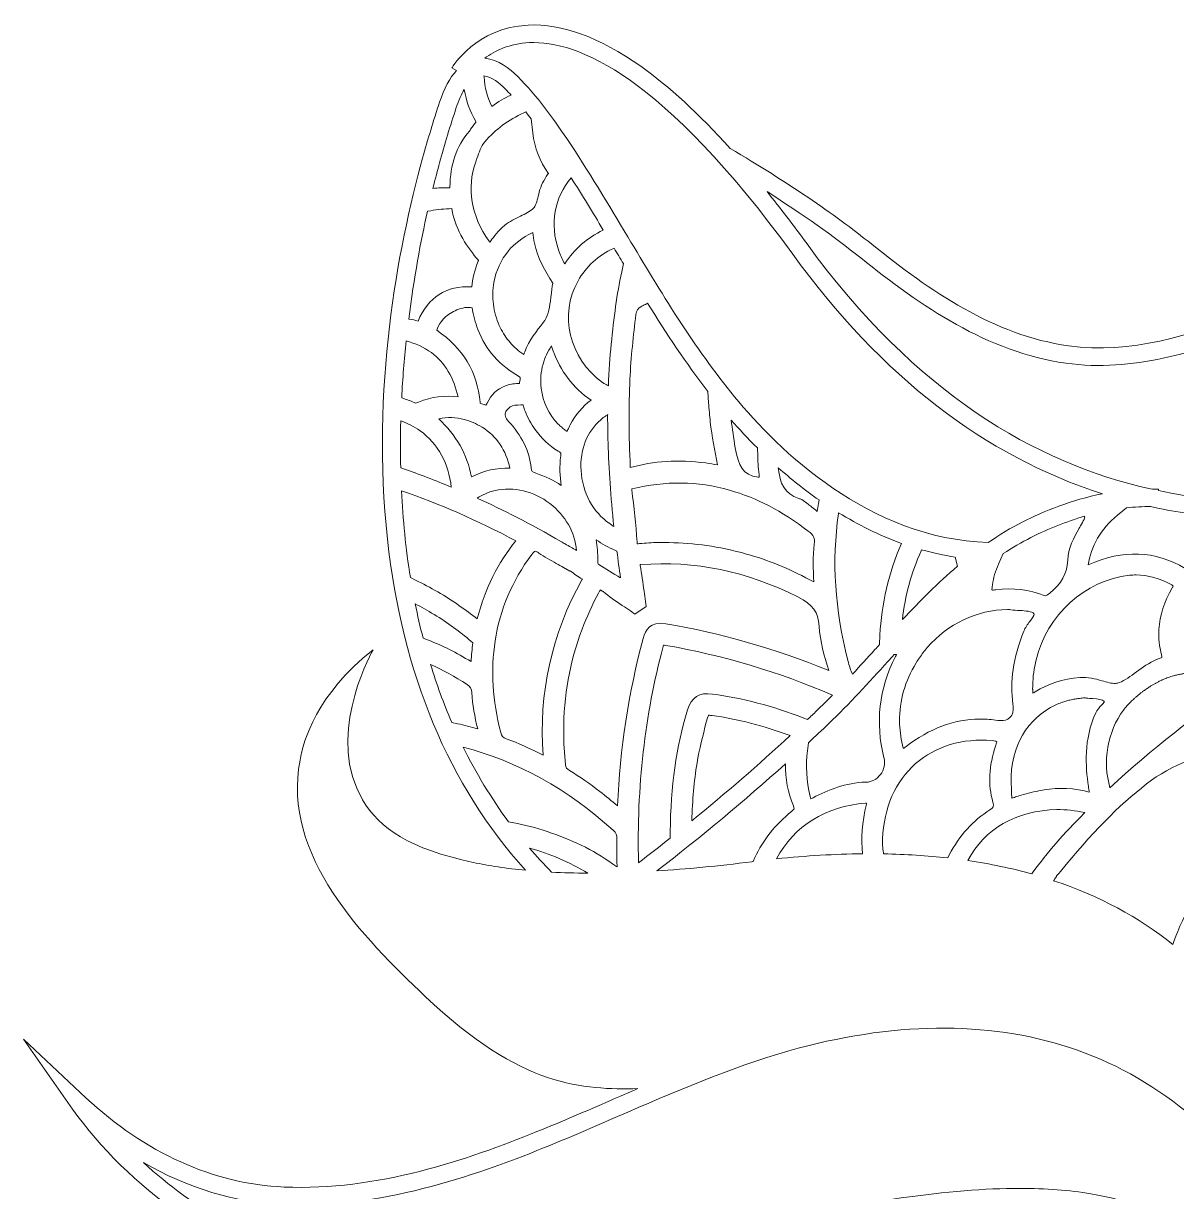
# Model space of a CAD drawing. Extents: x 126 to 8914, y -5970 to -48.
# Drawn here: x 6166 to 7203, y -1100 to -48 of the extents above; entities that cross this region are included whole.
import ezdxf

# ---------------------------------------------------------------- set-up
doc = ezdxf.new("R2010")
doc.units = 0
doc.header["$MEASUREMENT"] = 0
doc.layers.add('Layer 1', color=7, linetype='Continuous')

# ---------------------------------------------------------------- blocks, each defined once
blk = doc.blocks.new('block 6')
at = {"layer": 'Layer 1', "lineweight": 0}
for points, knots in [([(8858.2, -1015.3), (8805, -1065), (8743.3, -1092.9), (8679.9, -1095.7), (8596.4, -1099.4), (8514.4, -1071), (8452.3, -1045.8), (8430.1, -1036.9), (8407.8, -1027.2), (8386.2, -1017.8), (8378, -1014.2), (8369.7, -1010.7), (8361.4, -1007.1), (8410.2, -1008), (8466, -1006.8), (8552.8, -924.2), (8608.5, -871.3), (8681.9, -797.7), (8665.5, -711.4), (8662.2, -694), (8650.8, -652.6), (8599.8, -612.1), (8605.1, -621.9), (8641.6, -692.4), (8609.2, -747.2), (8593.9, -773.3), (8566.5, -791.3), (8509.7, -803.5), (8495.3, -806.6), (8479.6, -809), (8462.5, -810.6), (8531.6, -734.3), (8573.4, -634.2), (8586.8, -512.6), (8601.6, -378), (8577.8, -251.8), (8555.2, -169.7), (8550.5, -152.8), (8545.4, -135.8), (8539.9, -119.2), (8535.8, -106.9), (8530.7, -97.4), (8524.7, -90.8), (8524.7, -90.8), (8528.8, -88.5), (8528.8, -88.5), (8527.9, -87), (8507.2, -52.3), (8460.3, -49.9), (8429.9, -48.4), (8395.8, -60.8), (8358.9, -87), (8333.4, -105), (8306.5, -129.8), (8278.3, -160.9), (8226.6, -191.5), (8186.2, -218.9), (8151, -247.1), (8098.7, -289.1), (8041.1, -329.2), (7974, -338.5), (7917.1, -346.5), (7866, -328.7), (7811.8, -310), (7783.8, -300.2), (7754.9, -290.2), (7725.2, -284.1), (7638.3, -266.2), (7574.6, -281.6), (7540, -328.6), (7505.4, -281.6), (7441.7, -266.2), (7354.8, -284.1), (7325.1, -290.2), (7296.2, -300.2), (7268.2, -310), (7214, -328.7), (7162.9, -346.5), (7106, -338.5), (7038.9, -329.2), (6981.3, -289.1), (6929, -247.1), (6893.8, -218.9), (6853.4, -191.5), (6801.7, -160.9), (6773.5, -129.8), (6746.6, -105), (6721.1, -87), (6684.2, -60.8), (6650.1, -48.3), (6619.7, -49.9), (6572.8, -52.3), (6552.1, -87), (6551.2, -88.5), (6551.2, -88.5), (6555.3, -90.8), (6555.3, -90.8), (6549.3, -97.4), (6544.2, -106.9), (6540.1, -119.2), (6534.6, -135.8), (6529.5, -152.8), (6524.8, -169.7), (6502.2, -251.8), (6478.4, -378), (6493.2, -512.6), (6506.6, -634.2), (6548.4, -734.3), (6617.5, -810.6), (6600.4, -809), (6584.7, -806.6), (6570.3, -803.5), (6513.5, -791.3), (6486.1, -773.3), (6470.8, -747.2), (6438.4, -692.4), (6474.9, -621.9), (6480.2, -612.1), (6429.2, -652.6), (6417.8, -694), (6414.5, -711.4), (6398.1, -797.7), (6471.5, -871.3), (6527.2, -924.2), (6614, -1006.8), (6669.8, -1008), (6718.6, -1007.1), (6710.3, -1010.7), (6702, -1014.2), (6693.8, -1017.8), (6672.2, -1027.2), (6649.9, -1036.9), (6627.7, -1045.8), (6565.6, -1071), (6483.6, -1099.4), (6400.1, -1095.7), (6336.7, -1092.9), (6275, -1065), (6221.8, -1015.3), (6221.8, -1015.3), (6165.6, -962.7), (6165.6, -962.7), (6165.6, -962.7), (6209.9, -1025.6), (6209.9, -1025.6), (6259.5, -1095.9), (6344.1, -1155.6), (6425.5, -1177.8), (6460.7, -1187.4), (6497.6, -1192.8), (6536.2, -1194.1), (6525.3, -1205.2), (6510, -1221.9), (6492.7, -1244), (6462.4, -1283), (6420.4, -1346.6), (6392.7, -1428.6), (6361.6, -1520.9), (6354.5, -1617.2), (6371.8, -1714.7), (6393.2, -1836.3), (6452.7, -1960.2), (6548.4, -2082.8), (6548.4, -2082.8), (6557, -2093.8), (6557, -2093.8), (6557, -2093.8), (6562.1, -2080.8), (6562.1, -2080.8), (6562.3, -2080.3), (6583.7, -2026.1), (6647, -1966), (6658.2, -1955.3), (6671.3, -1944), (6686.4, -1932.5), (6684.6, -1962.4), (6683.3, -2025.3), (6694.7, -2105.3), (6703.9, -2170.3), (6719.7, -2232.8), (6741.6, -2291.3), (6769, -2364.4), (6806.1, -2431.2), (6851.9, -2490), (6853.7, -2492.8), (6879.3, -2530.8), (6899.2, -2586.9), (6918, -2640), (6935.4, -2720.7), (6911.6, -2803.6), (6911.6, -2803.6), (6905.3, -2825.4), (6905.3, -2825.4), (6905.3, -2825.4), (6923.8, -2812.2), (6923.8, -2812.2), (6925.3, -2811.1), (6962.6, -2784.3), (6993.8, -2735.3), (7018.5, -2696.6), (7043, -2637.5), (7032.6, -2563.6), (7033.2, -2564.3), (7033.7, -2565), (7034.2, -2565.7), (7055.9, -2594.9), (7079.5, -2622.3), (7104.2, -2647.2), (7148.9, -2692.2), (7195.1, -2726.3), (7241.4, -2748.7), (7295.4, -2774.7), (7349.8, -2784.7), (7403.3, -2778.5), (7418.6, -2809.1), (7444, -2832.8), (7468.7, -2855.8), (7494.9, -2880.1), (7519.6, -2903.2), (7532.7, -2933.5), (7532.7, -2933.5), (7540, -2950.2), (7540, -2950.2), (7540, -2950.2), (7547.3, -2933.5), (7547.3, -2933.5), (7560.4, -2903.2), (7585.1, -2880.1), (7611.3, -2855.8), (7636, -2832.8), (7661.4, -2809.1), (7676.7, -2778.5), (7730.2, -2784.7), (7784.6, -2774.7), (7838.6, -2748.7), (7884.9, -2726.3), (7931.1, -2692.2), (7975.8, -2647.2), (8000.5, -2622.3), (8024.1, -2594.9), (8045.8, -2565.7), (8046.3, -2565.1), (8046.8, -2564.3), (8047.4, -2563.6), (8037, -2637.5), (8061.5, -2696.6), (8086.2, -2735.3), (8117.4, -2784.3), (8154.7, -2811.1), (8156.2, -2812.2), (8156.2, -2812.2), (8174.7, -2825.4), (8174.7, -2825.4), (8174.7, -2825.4), (8168.4, -2803.6), (8168.4, -2803.6), (8144.6, -2720.7), (8162, -2640), (8180.8, -2586.9), (8200.7, -2530.8), (8226.3, -2492.7), (8228.1, -2490), (8273.9, -2431.2), (8311, -2364.4), (8338.3, -2291.3), (8360.3, -2232.8), (8376.1, -2170.3), (8385.3, -2105.3), (8396.7, -2025.3), (8395.4, -1962.4), (8393.6, -1932.5), (8408.7, -1944), (8421.8, -1955.3), (8433, -1966), (8496.3, -2026.1), (8517.7, -2080.3), (8517.9, -2080.8), (8517.9, -2080.8), (8522.9, -2093.8), (8522.9, -2093.8), (8522.9, -2093.8), (8531.6, -2082.8), (8531.6, -2082.8), (8627.3, -1960.2), (8686.8, -1836.3), (8708.2, -1714.7), (8725.5, -1617.2), (8718.4, -1520.9), (8687.3, -1428.6), (8659.6, -1346.6), (8617.6, -1283), (8587.3, -1244), (8570, -1221.9), (8554.7, -1205.2), (8543.8, -1194.1), (8582.4, -1192.8), (8619.3, -1187.4), (8654.5, -1177.8), (8735.9, -1155.6), (8820.5, -1095.9), (8870.1, -1025.6), (8870.1, -1025.6), (8914.4, -962.7), (8914.4, -962.7), (8914.4, -962.7), (8858.2, -1015.3), (8858.2, -1015.3)], [0, 0, 0, 0, 1, 1, 1, 2, 2, 2, 3, 3, 3, 4, 4, 4, 5, 5, 5, 6, 6, 6, 7, 7, 7, 8, 8, 8, 9, 9, 9, 10, 10, 10, 11, 11, 11, 12, 12, 12, 13, 13, 13, 14, 14, 14, 15, 15, 15, 16, 16, 16, 17, 17, 17, 18, 18, 18, 19, 19, 19, 20, 20, 20, 21, 21, 21, 22, 22, 22, 23, 23, 23, 24, 24, 24, 25, 25, 25, 26, 26, 26, 27, 27, 27, 28, 28, 28, 29, 29, 29, 30, 30, 30, 31, 31, 31, 32, 32, 32, 33, 33, 33, 34, 34, 34, 35, 35, 35, 36, 36, 36, 37, 37, 37, 38, 38, 38, 39, 39, 39, 40, 40, 40, 41, 41, 41, 42, 42, 42, 43, 43, 43, 44, 44, 44, 45, 45, 45, 46, 46, 46, 47, 47, 47, 48, 48, 48, 49, 49, 49, 50, 50, 50, 51, 51, 51, 52, 52, 52, 53, 53, 53, 54, 54, 54, 55, 55, 55, 56, 56, 56, 57, 57, 57, 58, 58, 58, 59, 59, 59, 60, 60, 60, 61, 61, 61, 62, 62, 62, 63, 63, 63, 64, 64, 64, 65, 65, 65, 66, 66, 66, 67, 67, 67, 68, 68, 68, 69, 69, 69, 70, 70, 70, 71, 71, 71, 72, 72, 72, 73, 73, 73, 74, 74, 74, 75, 75, 75, 76, 76, 76, 77, 77, 77, 78, 78, 78, 79, 79, 79, 80, 80, 80, 81, 81, 81, 82, 82, 82, 83, 83, 83, 84, 84, 84, 85, 85, 85, 86, 86, 86, 87, 87, 87, 88, 88, 88, 89, 89, 89, 90, 90, 90, 91, 91, 91, 92, 92, 92, 93, 93, 93, 94, 94, 94, 95, 95, 95, 96, 96, 96, 97, 97, 97, 98, 98, 98, 99, 99, 99, 100, 100, 100, 101, 101, 101, 102, 102, 102, 102]), ([(6620.9, -65.7), (6664.3, -63.7), (6740.8, -95), (6858, -256.2), (6938.4, -366.6), (7030.1, -437.6), (7136.7, -471.7), (7108.7, -477.3), (7083.7, -487.6), (7065.1, -496.9), (7054.2, -502.4), (7043.9, -508.7), (7033.9, -515.6), (7033.9, -515.6), (7033.9, -515.5), (7033.9, -515.5), (6926.5, -512.5), (6844.7, -432.1), (6805.6, -384.5), (6769, -340), (6738.8, -289.5), (6709.6, -240.6), (6692, -211.2), (6673.9, -180.9), (6654.5, -152), (6642.6, -134.3), (6628.1, -113.9), (6610.5, -96.3), (6603, -88.9), (6593.1, -80.6), (6580.7, -79.8), (6589.8, -73), (6603, -66.5), (6620.9, -65.7)], [0, 0, 0, 0, 1, 1, 1, 2, 2, 2, 3, 3, 3, 4, 4, 4, 5, 5, 5, 6, 6, 6, 7, 7, 7, 8, 8, 8, 9, 9, 9, 10, 10, 10, 11, 11, 11, 11]), ([(6599.3, -107.5), (6601.1, -109.3), (6602.8, -111.1), (6604.5, -112.9), (6598.4, -115.5), (6592.6, -118.9), (6587.2, -123.1), (6583.1, -114.9), (6580.7, -105.9), (6580.1, -96.4), (6580.1, -96.4), (6580, -95.6), (6580, -95.6), (6587.1, -96.2), (6594, -102.2), (6599.3, -107.5)], [0, 0, 0, 0, 1, 1, 1, 2, 2, 2, 3, 3, 3, 4, 4, 4, 5, 5, 5, 5]), ([(6540.1, -173.8), (6544.6, -157.2), (6549.7, -140.5), (6555.1, -124.2), (6557.3, -117.6), (6559.7, -112.2), (6562.3, -107.8), (6564, -118.1), (6567.5, -127.8), (6572.8, -136.7), (6572.8, -136.8), (6572.9, -136.9), (6572.9, -137), (6570.9, -139.3), (6569.3, -141.8), (6568, -143.7), (6567.7, -144.3), (6567.3, -144.8), (6567, -145.3), (6555.3, -159), (6549.6, -175.5), (6549.4, -195.7), (6549.4, -195.9), (6549.4, -196.2), (6549.4, -196.4), (6549.3, -196.4), (6549.1, -196.4), (6549, -196.4), (6543.5, -196.1), (6538.6, -196.3), (6534.1, -196.9), (6536.2, -188.2), (6538.3, -180.5), (6540.1, -173.8)], [0, 0, 0, 0, 1, 1, 1, 2, 2, 2, 3, 3, 3, 4, 4, 4, 5, 5, 5, 6, 6, 6, 7, 7, 7, 8, 8, 8, 9, 9, 9, 10, 10, 10, 11, 11, 11, 11]), ([(6580.8, -155), (6590.3, -143.8), (6602.1, -135), (6615.8, -128.9), (6615.8, -128.9), (6617.6, -128.1), (6617.6, -128.1), (6619.3, -130.2), (6620.9, -132.3), (6622.6, -134.4), (6622.6, -134.4), (6624, -146.8), (6624, -146.8), (6625.7, -160.7), (6630.2, -172.6), (6637.9, -183.1), (6638, -183.2), (6638.1, -183.3), (6638.2, -183.4), (6638.1, -183.5), (6638.1, -183.5), (6638, -183.6), (6637, -184.7), (6636.3, -185.9), (6635.7, -186.9), (6635.5, -187.3), (6635.2, -187.7), (6635, -188), (6631.5, -193.1), (6630.1, -198.8), (6628.9, -203.9), (6627.7, -208.5), (6626.6, -212.9), (6624.4, -215), (6621.6, -217.7), (6617.4, -219.7), (6612.9, -221.8), (6608.1, -224.1), (6603.1, -226.5), (6598.6, -230.2), (6593, -234.8), (6589, -240.1), (6586.1, -244.2), (6585.8, -244.7), (6585.5, -245), (6585.3, -245.3), (6585.1, -245.1), (6584.9, -244.8), (6584.6, -244.5), (6568.2, -220.7), (6564.3, -197.3), (6572.7, -173), (6573, -172), (6573.3, -171.1), (6573.7, -170.1), (6575.6, -164.4), (6577.4, -159), (6580.8, -155)], [0, 0, 0, 0, 1, 1, 1, 2, 2, 2, 3, 3, 3, 4, 4, 4, 5, 5, 5, 6, 6, 6, 7, 7, 7, 8, 8, 8, 9, 9, 9, 10, 10, 10, 11, 11, 11, 12, 12, 12, 13, 13, 13, 14, 14, 14, 15, 15, 15, 16, 16, 16, 17, 17, 17, 18, 18, 18, 19, 19, 19, 19]), ([(6652.7, -264.7), (6650.6, -261.6), (6649.2, -258), (6647.8, -253.9), (6647.8, -253.9), (6647.2, -252.1), (6647.2, -252.1), (6639, -229.5), (6643.4, -204.8), (6658.6, -187.3), (6668.4, -202.9), (6678, -218.7), (6687.4, -234.4), (6673.1, -241.3), (6661.4, -251.5), (6652.7, -264.7)], [0, 0, 0, 0, 1, 1, 1, 2, 2, 2, 3, 3, 3, 4, 4, 4, 5, 5, 5, 5]), ([(6919.1, -259.5), (6973.2, -302.8), (7033, -344.3), (7103.8, -354.2), (7164.4, -362.7), (7219.8, -343.5), (7273.4, -324.9), (7300.9, -315.4), (7329.3, -305.5), (7358, -299.6), (7417.8, -287.3), (7496.7, -285.5), (7533.2, -347), (7533.2, -347), (7540, -358.5), (7540, -358.5), (7540, -358.5), (7546.8, -347), (7546.8, -347), (7583.3, -285.5), (7662.2, -287.3), (7722, -299.6), (7750.7, -305.5), (7779.1, -315.4), (7806.6, -324.9), (7860.2, -343.5), (7915.6, -362.7), (7976.2, -354.2), (8047, -344.3), (8106.8, -302.8), (8160.9, -259.5), (8185.6, -239.7), (8213, -220.3), (8245.2, -199.8), (8233.4, -214.4), (8221.3, -230.2), (8209.2, -246.9), (8111.1, -381.6), (8004.6, -443.7), (7900, -467.4), (7897.6, -467.5), (7895.3, -467.5), (7893, -467.6), (7893, -467.6), (7893, -468.9), (7893, -468.9), (7769.5, -495), (7648.8, -468.7), (7548.1, -446.7), (7548.1, -446.7), (7541.7, -445.2), (7541.7, -445.2), (7541.7, -445.2), (7540, -453), (7540, -453), (7540, -453), (7538.3, -445.2), (7538.3, -445.2), (7538.3, -445.2), (7531.9, -446.7), (7531.9, -446.7), (7431.2, -468.7), (7310.5, -495), (7187, -468.9), (7187, -468.9), (7187, -467.6), (7187, -467.6), (7184.7, -467.5), (7182.4, -467.5), (7180, -467.4), (7075.4, -443.7), (6968.9, -381.6), (6870.8, -246.9), (6858.7, -230.2), (6846.6, -214.4), (6834.8, -199.8), (6867, -220.3), (6894.4, -239.7), (6919.1, -259.5)], [0, 0, 0, 0, 1, 1, 1, 2, 2, 2, 3, 3, 3, 4, 4, 4, 5, 5, 5, 6, 6, 6, 7, 7, 7, 8, 8, 8, 9, 9, 9, 10, 10, 10, 11, 11, 11, 12, 12, 12, 13, 13, 13, 14, 14, 14, 15, 15, 15, 16, 16, 16, 17, 17, 17, 18, 18, 18, 19, 19, 19, 20, 20, 20, 21, 21, 21, 22, 22, 22, 23, 23, 23, 24, 24, 24, 25, 25, 25, 26, 26, 26, 26]), ([(6529.2, -217.5), (6529.2, -217.5), (6532.2, -217), (6532.2, -217), (6538.2, -215.9), (6544.5, -215.3), (6551.1, -215.1), (6554.6, -235.6), (6566.1, -251.1), (6574.7, -261.2), (6574.9, -261.5), (6575.1, -261.6), (6575.1, -261.8), (6575.1, -261.9), (6575, -262.1), (6574.9, -262.3), (6571.6, -270.7), (6569.6, -278.3), (6569, -285.5), (6546.3, -284.1), (6529.6, -294.8), (6520.7, -316.5), (6518.3, -315.6), (6515.6, -314.9), (6512.4, -314.5), (6512.4, -314.5), (6512.3, -314.5), (6512.3, -314.5), (6517, -277.3), (6523.2, -244.3), (6529.2, -217.5)], [0, 0, 0, 0, 1, 1, 1, 2, 2, 2, 3, 3, 3, 4, 4, 4, 5, 5, 5, 6, 6, 6, 7, 7, 7, 8, 8, 8, 9, 9, 9, 10, 10, 10, 10]), ([(6640.4, -293.4), (6640.3, -295.1), (6640.1, -296.8), (6639.8, -298.5), (6638.9, -305.7), (6637.5, -312.4), (6633.3, -317.7), (6627.5, -325), (6620.8, -333.4), (6616.8, -344), (6616.5, -344.9), (6616.2, -345.7), (6615.8, -346.5), (6615.2, -346.1), (6614.6, -345.6), (6614, -345.2), (6609.6, -342), (6605.7, -338.2), (6602.3, -334), (6598.9, -329.9), (6596.1, -325.2), (6593.8, -320.2), (6591.2, -314.3), (6589.3, -307.8), (6588.5, -301.2), (6587.7, -294.6), (6587.8, -288), (6589, -281.7), (6590.8, -271.1), (6595.3, -261.2), (6602, -253.1), (6607.3, -246.7), (6614.3, -241.4), (6624, -236.5), (6624.3, -239.8), (6624.7, -243), (6625.4, -246.1), (6628.3, -259.6), (6634.9, -271.3), (6642, -282.1), (6641.3, -285.9), (6640.9, -289.7), (6640.4, -293.4)], [0, 0, 0, 0, 1, 1, 1, 2, 2, 2, 3, 3, 3, 4, 4, 4, 5, 5, 5, 6, 6, 6, 7, 7, 7, 8, 8, 8, 9, 9, 9, 10, 10, 10, 11, 11, 11, 12, 12, 12, 13, 13, 13, 14, 14, 14, 14]), ([(6694.5, -337.2), (6693.3, -348.7), (6692.5, -361), (6692, -374.7), (6690.6, -373.8), (6689.2, -373), (6688, -372.4), (6687.6, -372.1), (6687.1, -371.9), (6686.7, -371.7), (6656.9, -349.6), (6647.4, -310.3), (6664.7, -280.2), (6672.2, -267), (6682.9, -257.2), (6696.5, -251), (6696.5, -251), (6697.2, -250.7), (6697.2, -250.7), (6700, -255.3), (6702.8, -260), (6705.6, -264.6), (6705.6, -264.6), (6704, -272.1), (6704, -272.1), (6699.6, -292.4), (6697, -312.8), (6694.5, -337.2)], [0, 0, 0, 0, 1, 1, 1, 2, 2, 2, 3, 3, 3, 4, 4, 4, 5, 5, 5, 6, 6, 6, 7, 7, 7, 8, 8, 8, 9, 9, 9, 9]), ([(6612, -366.4), (6612.4, -366.6), (6612.5, -366.8), (6612.5, -366.8), (6612.6, -366.9), (6612.6, -367.1), (6612.6, -367.4), (6612.6, -368.2), (6612.4, -369.5), (6612.3, -370.4), (6612.2, -371), (6612.1, -371.7), (6612, -372.4), (6611.6, -372.4), (6611.2, -372.4), (6610.8, -372.4), (6606.5, -372.6), (6602.7, -373.4), (6599.3, -374.7), (6591.8, -377.4), (6586.3, -382.6), (6583, -390.1), (6582.5, -390.7), (6582.1, -391.3), (6581.8, -391.9), (6581.2, -391.7), (6580.7, -391.6), (6580.1, -391.4), (6579, -391), (6577, -390.5), (6576.6, -390.1), (6576.6, -390.1), (6576.5, -389.9), (6576.5, -389.4), (6574.1, -362.2), (6561, -340.4), (6537.7, -324.6), (6538.8, -319.3), (6543.3, -313.6), (6549.6, -309.4), (6551.5, -308.1), (6553.5, -307.1), (6555.5, -306.3), (6560.4, -304.2), (6565.3, -303.5), (6569.4, -304.3), (6570.5, -311.2), (6572.2, -317.7), (6574.6, -323.8), (6581.6, -342.1), (6594.1, -356.3), (6612, -366.4)], [0, 0, 0, 0, 1, 1, 1, 2, 2, 2, 3, 3, 3, 4, 4, 4, 5, 5, 5, 6, 6, 6, 7, 7, 7, 8, 8, 8, 9, 9, 9, 10, 10, 10, 11, 11, 11, 12, 12, 12, 13, 13, 13, 14, 14, 14, 15, 15, 15, 16, 16, 16, 17, 17, 17, 17]), ([(6779.7, -444), (6754.9, -440.8), (6732.6, -442.1), (6711.7, -448.2), (6711.7, -448.2), (6711.7, -448.2), (6711.7, -448.2), (6711.7, -448.1), (6711.7, -447.9), (6711.7, -447.8), (6710.4, -418.9), (6710.3, -393), (6711.4, -368.7), (6712.3, -348.8), (6714.5, -329), (6716.8, -310.5), (6717.2, -306.8), (6718.5, -304.9), (6722.2, -302.8), (6723.6, -302.1), (6725, -301.4), (6726.4, -300.8), (6726.4, -300.8), (6727.3, -300.3), (6727.3, -300.3), (6744.2, -327.5), (6762, -354.3), (6781.6, -379.7), (6781.6, -379.7), (6782.2, -390), (6782.2, -390), (6782.6, -395.5), (6783.1, -401.3), (6783.7, -407.1), (6785.2, -420.2), (6787.6, -432.9), (6790.3, -445.7), (6786.7, -445.1), (6783.2, -444.5), (6779.7, -444)], [0, 0, 0, 0, 1, 1, 1, 2, 2, 2, 3, 3, 3, 4, 4, 4, 5, 5, 5, 6, 6, 6, 7, 7, 7, 8, 8, 8, 9, 9, 9, 10, 10, 10, 11, 11, 11, 12, 12, 12, 13, 13, 13, 13]), ([(6510, -334.2), (6518.2, -336.3), (6525.9, -339.8), (6532.9, -344.7), (6544.6, -353.3), (6553.2, -367.8), (6556.7, -384.6), (6545, -382.9), (6533, -384.4), (6521, -389.2), (6521, -389.2), (6520, -389.6), (6520, -389.6), (6519.5, -389.8), (6518.9, -390.1), (6518.4, -390.2), (6515.1, -388.5), (6511.5, -387.1), (6507.8, -386), (6507.8, -386), (6506, -385.4), (6506, -385.4), (6506.9, -367.8), (6508.3, -350.7), (6510, -334.2)], [0, 0, 0, 0, 1, 1, 1, 2, 2, 2, 3, 3, 3, 4, 4, 4, 5, 5, 5, 6, 6, 6, 7, 7, 7, 8, 8, 8, 8]), ([(6676.5, -387.5), (6668.7, -393.1), (6662.3, -400.6), (6657.6, -409.8), (6656.9, -411.2), (6656.3, -412.5), (6655.6, -413.9), (6655.4, -414.5), (6655.1, -415.1), (6654.8, -415.7), (6654.3, -415.3), (6653.8, -414.9), (6653.2, -414.5), (6652.1, -413.7), (6651.1, -412.8), (6650, -411.9), (6648.9, -411), (6647.9, -410), (6646.9, -409), (6638.4, -400.4), (6633.1, -389.2), (6631.6, -376.8), (6630.7, -369.3), (6631.3, -361.9), (6633.2, -355), (6634.8, -349.2), (6637.4, -343.7), (6640.8, -338.7), (6641.2, -340), (6641.7, -341.2), (6642.1, -342.5), (6648.8, -361.4), (6660.3, -376.5), (6676.5, -387.5)], [0, 0, 0, 0, 1, 1, 1, 2, 2, 2, 3, 3, 3, 4, 4, 4, 5, 5, 5, 6, 6, 6, 7, 7, 7, 8, 8, 8, 9, 9, 9, 10, 10, 10, 11, 11, 11, 11]), ([(6649.6, -464.3), (6642.9, -459.7), (6635.2, -456), (6626.7, -453.2), (6623, -452), (6622.9, -451.7), (6622.6, -448.5), (6620.9, -433.3), (6614, -419.1), (6601.9, -406.3), (6601.6, -406), (6601.2, -405.5), (6600.9, -405.1), (6600, -403.9), (6599.3, -402.4), (6599.2, -400.8), (6599.2, -400.5), (6599.2, -400.2), (6599.2, -399.8), (6599.4, -398.4), (6600, -397.1), (6601.2, -395.8), (6601.8, -395), (6602.7, -394.3), (6603.7, -393.6), (6606, -392), (6609.3, -391.9), (6613.2, -391.7), (6613.9, -391.6), (6614.6, -391.6), (6615.3, -391.6), (6615.4, -392), (6615.5, -392.6), (6615.6, -393), (6616, -394.3), (6616.3, -395.9), (6617, -397.4), (6619.5, -403.4), (6622.5, -408.8), (6625.9, -413.7), (6631.7, -421.8), (6638.7, -428.4), (6646.9, -433.4), (6648.7, -434.5), (6649.2, -434.8), (6649.2, -436.1), (6649.2, -436.5), (6649.2, -437), (6649.1, -437.6), (6648, -447.1), (6648.2, -456), (6649.6, -464.3)], [0, 0, 0, 0, 1, 1, 1, 2, 2, 2, 3, 3, 3, 4, 4, 4, 5, 5, 5, 6, 6, 6, 7, 7, 7, 8, 8, 8, 9, 9, 9, 10, 10, 10, 11, 11, 11, 12, 12, 12, 13, 13, 13, 14, 14, 14, 15, 15, 15, 16, 16, 16, 17, 17, 17, 17]), ([(6505.2, -406.2), (6511.4, -408.3), (6517.2, -411.3), (6522.6, -415), (6538.7, -427), (6548.4, -444.5), (6550.6, -465.7), (6536.2, -459.6), (6521.7, -454.1), (6507.6, -449.3), (6507.6, -449.3), (6505.1, -448.5), (6505.1, -448.5), (6504.8, -434.2), (6504.8, -420), (6505.2, -406.2)], [0, 0, 0, 0, 1, 1, 1, 2, 2, 2, 3, 3, 3, 4, 4, 4, 5, 5, 5, 5]), ([(6578.3, -411.8), (6591.6, -420), (6600, -432.5), (6603.3, -448.8), (6591.5, -448.2), (6580.1, -450.8), (6568.8, -456.6), (6564.9, -436.2), (6555.1, -418.9), (6539.3, -404.2), (6547.3, -402.6), (6555, -402.9), (6562.4, -404.9), (6567.8, -406.3), (6573, -408.6), (6578.3, -411.8)], [0, 0, 0, 0, 1, 1, 1, 2, 2, 2, 3, 3, 3, 4, 4, 4, 5, 5, 5, 5]), ([(6691.7, -425.9), (6692.4, -449.5), (6694.2, -474.4), (6696.9, -501.3), (6696.5, -501.1), (6696, -500.7), (6695.4, -500.3), (6695.2, -500.1), (6695, -500), (6694.9, -499.8), (6694.3, -499.4), (6693.8, -499), (6693.2, -498.6), (6678.2, -488.4), (6668.5, -470.5), (6667.4, -450.8), (6666.3, -432.3), (6672.8, -415.7), (6685.1, -405.1), (6686.8, -403.6), (6688.1, -402.6), (6689.3, -401.9), (6690, -401.5), (6690.8, -401), (6691.5, -400.5), (6691.4, -401.2), (6691.3, -402), (6691.3, -402.7), (6691.4, -410.3), (6691.5, -418), (6691.7, -425.9)], [0, 0, 0, 0, 1, 1, 1, 2, 2, 2, 3, 3, 3, 4, 4, 4, 5, 5, 5, 6, 6, 6, 7, 7, 7, 8, 8, 8, 9, 9, 9, 10, 10, 10, 10]), ([(6802.6, -405.5), (6809.5, -413.4), (6817.4, -421.9), (6826.1, -430.5), (6826.1, -430.5), (6826.4, -438.1), (6826.4, -438.1), (6826.7, -444.2), (6827.1, -450.4), (6827.8, -456.9), (6827.4, -456.8), (6827.1, -456.8), (6826.7, -456.7), (6812.8, -455), (6809.1, -446.8), (6806.2, -430.3), (6804.7, -421.3), (6803.5, -413.1), (6802.6, -405.5)], [0, 0, 0, 0, 1, 1, 1, 2, 2, 2, 3, 3, 3, 4, 4, 4, 5, 5, 5, 6, 6, 6, 6]), ([(6844.9, -448.3), (6856.1, -458.2), (6868.3, -468), (6881.6, -477.3), (6881.6, -477.3), (6881, -480.5), (6881, -480.5), (6880.6, -483), (6880.3, -485.3), (6880, -487.6), (6878.3, -486.3), (6876.6, -485), (6875, -483.7), (6873.9, -482.8), (6872.8, -481.9), (6871.7, -481.1), (6871.7, -481.1), (6866, -476.8), (6866, -476.8), (6866, -476.8), (6865.8, -477), (6865.8, -477), (6865, -476.6), (6864.2, -476.2), (6863.3, -475.9), (6850.4, -471.5), (6846.3, -462.6), (6844.9, -448.3)], [0, 0, 0, 0, 1, 1, 1, 2, 2, 2, 3, 3, 3, 4, 4, 4, 5, 5, 5, 6, 6, 6, 7, 7, 7, 8, 8, 8, 9, 9, 9, 9]), ([(6871.9, -505.3), (6876.7, -508.9), (6878, -511.8), (6877.3, -517), (6875.8, -528.2), (6876.3, -539.3), (6876.8, -551.1), (6857.7, -540.5), (6839, -532.6), (6820, -527), (6816.7, -526.1), (6813.5, -525.2), (6810.2, -524.3), (6787.6, -518.5), (6764.9, -515.6), (6742.5, -515.6), (6740.6, -515.6), (6738.8, -515.6), (6736.9, -515.6), (6731.2, -515.7), (6725.6, -516.1), (6720.1, -516.6), (6719.1, -516.6), (6718.5, -516.7), (6718, -516.7), (6718, -516.3), (6717.9, -515.9), (6717.9, -515.3), (6716.7, -499.3), (6714.9, -483.6), (6713.2, -468.3), (6713.1, -467.9), (6713.1, -467.6), (6713.1, -467.3), (6713.1, -467.3), (6713.2, -467.3), (6713.3, -467.3), (6743.5, -460), (6772.2, -460.3), (6801, -468.5), (6825.4, -475.3), (6847.9, -487), (6871.9, -505.3)], [0, 0, 0, 0, 1, 1, 1, 2, 2, 2, 3, 3, 3, 4, 4, 4, 5, 5, 5, 6, 6, 6, 7, 7, 7, 8, 8, 8, 9, 9, 9, 10, 10, 10, 11, 11, 11, 12, 12, 12, 13, 13, 13, 14, 14, 14, 14]), ([(6505.8, -469), (6540.1, -480.8), (6573.8, -495.5), (6608.8, -514.1), (6592.6, -533.7), (6581.1, -556.8), (6573.9, -584.4), (6563.9, -576.6), (6551.8, -567.7), (6538.6, -560.1), (6531.8, -556.2), (6525, -552.6), (6518.5, -549.4), (6518.5, -549.4), (6513.9, -547.2), (6513.9, -547.2), (6509.6, -520.9), (6507.1, -494.7), (6505.8, -469)], [0, 0, 0, 0, 1, 1, 1, 2, 2, 2, 3, 3, 3, 4, 4, 4, 5, 5, 5, 6, 6, 6, 6]), ([(6590, -468.9), (6606.8, -465.1), (6624.8, -469.4), (6639.4, -480.6), (6653.3, -491.2), (6661.9, -506.4), (6663.3, -522.7), (6659.8, -520.7), (6656.5, -518.8), (6653.2, -516.9), (6652, -516.2), (6650.8, -515.5), (6649.7, -514.9), (6621.3, -498.6), (6597.2, -486.2), (6574, -475.7), (6578.5, -472.6), (6583.7, -470.3), (6590, -468.9)], [0, 0, 0, 0, 1, 1, 1, 2, 2, 2, 3, 3, 3, 4, 4, 4, 5, 5, 5, 6, 6, 6, 6]), ([(7218.8, -532), (7218.5, -535.3), (7216.3, -537.8), (7214.2, -538.8), (7213.5, -539.1), (7212.2, -539.6), (7211.1, -539), (7183.8, -522.7), (7155.3, -521.6), (7123.9, -535.8), (7125.9, -519.4), (7135.3, -503.1), (7150.1, -491), (7150.1, -491), (7158.2, -484.4), (7158.2, -484.4), (7165.6, -483.6), (7173, -483.2), (7180, -483.3), (7190, -485.5), (7200.1, -487.4), (7210.4, -489), (7216.7, -490), (7223.1, -490.8), (7229.5, -491.6), (7224.2, -503.3), (7220.7, -516.6), (7218.8, -532)], [0, 0, 0, 0, 1, 1, 1, 2, 2, 2, 3, 3, 3, 4, 4, 4, 5, 5, 5, 6, 6, 6, 7, 7, 7, 8, 8, 8, 9, 9, 9, 9]), ([(6936.4, -598.9), (6936.4, -598.9), (6936, -607.4), (6936, -607.4), (6934.6, -609), (6933.2, -610.5), (6931.8, -612), (6925.2, -619.3), (6918.5, -626.7), (6911.7, -634), (6910.1, -630.8), (6908.8, -626.8), (6907.5, -621.8), (6895.7, -575.7), (6893, -532.4), (6899, -489.6), (6899.1, -489.4), (6899.1, -489.1), (6899.2, -488.8), (6916.6, -499.6), (6935.5, -509.1), (6955.8, -516.4), (6944.2, -542.9), (6937.7, -570.7), (6936.4, -598.9)], [0, 0, 0, 0, 1, 1, 1, 2, 2, 2, 3, 3, 3, 4, 4, 4, 5, 5, 5, 6, 6, 6, 7, 7, 7, 8, 8, 8, 8]), ([(7115.7, -502.8), (7110.9, -511.1), (7105.8, -520.8), (7105.4, -531.5), (7104.8, -543.5), (7099.9, -552.6), (7089.3, -561.1), (7085.8, -563.8), (7085.7, -563.8), (7084.1, -563.2), (7070.8, -557.8), (7056.2, -556.2), (7040.6, -558.2), (7038.8, -558.4), (7037.8, -558.4), (7037.2, -558.3), (7037.2, -557.6), (7037.2, -556.3), (7037.6, -553.8), (7038.5, -547.4), (7040.3, -541.1), (7043, -535.2), (7043, -535.2), (7047.4, -525.5), (7047.4, -525.5), (7055.5, -520.2), (7063.7, -515.4), (7072.3, -511.1), (7088.3, -503), (7104.6, -496.6), (7120.6, -492), (7120.6, -492), (7120.9, -492.5), (7120.9, -492.5), (7120.3, -494.8), (7117, -500.6), (7115.7, -502.8)], [0, 0, 0, 0, 1, 1, 1, 2, 2, 2, 3, 3, 3, 4, 4, 4, 5, 5, 5, 6, 6, 6, 7, 7, 7, 8, 8, 8, 9, 9, 9, 10, 10, 10, 11, 11, 11, 12, 12, 12, 12]), ([(6681, -513.2), (6686.2, -516.8), (6692, -520), (6698.3, -522.8), (6698.7, -523), (6699.2, -523.2), (6699.7, -523.4), (6700.7, -531.3), (6701.8, -539.1), (6702.9, -547.5), (6696.2, -543.2), (6689.9, -539.2), (6683.5, -535.4), (6682.8, -535), (6682.7, -534.8), (6682.7, -534.8), (6682.7, -534.7), (6682.4, -534.3), (6682.5, -532.4), (6682.6, -525.7), (6682.1, -519.3), (6681, -513.2)], [0, 0, 0, 0, 1, 1, 1, 2, 2, 2, 3, 3, 3, 4, 4, 4, 5, 5, 5, 6, 6, 6, 7, 7, 7, 7]), ([(6633.4, -707.1), (6622.2, -701.2), (6611, -696.2), (6600, -692.2), (6597.1, -691.1), (6595.9, -689.8), (6595.1, -686.5), (6587.6, -657.7), (6586, -630.8), (6590.1, -604.2), (6594.4, -575.9), (6605.2, -550.5), (6623, -526.4), (6624.5, -524.3), (6625.3, -523.5), (6626.3, -523.5), (6627.1, -523.5), (6627.9, -524.1), (6629.4, -525.1), (6634.5, -528.6), (6639.9, -531.5), (6645.1, -534.4), (6647.3, -535.6), (6649.5, -536.8), (6651.7, -538.1), (6651.7, -538.1), (6657.4, -541.4), (6657.4, -541.4), (6657.4, -541.4), (6657.6, -541.1), (6657.6, -541.1), (6661, -543.7), (6664.6, -546.2), (6668.5, -548.4), (6668.4, -548.7), (6668.3, -548.9), (6668.2, -549.2), (6640.8, -598.2), (6629.1, -651.3), (6633.4, -707.1)], [0, 0, 0, 0, 1, 1, 1, 2, 2, 2, 3, 3, 3, 4, 4, 4, 5, 5, 5, 6, 6, 6, 7, 7, 7, 8, 8, 8, 9, 9, 9, 10, 10, 10, 11, 11, 11, 12, 12, 12, 13, 13, 13, 13]), ([(6956.6, -585), (6959, -563.7), (6964.6, -542.9), (6973.5, -523), (6973.5, -523), (6973.9, -522.1), (6973.9, -522.1), (6983.7, -524.9), (6993.7, -527.1), (7004, -528.7), (7004, -528.7), (7006.1, -537), (7006.1, -537), (6988.6, -551.8), (6972.4, -568.2), (6956.6, -585)], [0, 0, 0, 0, 1, 1, 1, 2, 2, 2, 3, 3, 3, 4, 4, 4, 5, 5, 5, 5]), ([(6668.4, -593.5), (6672.6, -582.5), (6677.4, -571.7), (6683.1, -561.1), (6683.9, -559.6), (6684.5, -558.7), (6684.9, -558.3), (6685.3, -558.5), (6686.1, -559), (6687.2, -559.8), (6692.8, -564.3), (6698.7, -568.3), (6704.5, -572.2), (6707, -573.9), (6709.5, -575.5), (6711.9, -577.2), (6711.9, -577.2), (6715.9, -580), (6715.9, -580), (6715.9, -580), (6726.1, -573.2), (6726.1, -573.2), (6726.1, -573.2), (6725.4, -568.8), (6725.4, -568.8), (6725, -565.6), (6724.6, -562.4), (6724.1, -559.3), (6723.1, -551.7), (6722.1, -543.9), (6720.6, -536.2), (6720.6, -536), (6720.5, -535.7), (6720.5, -535.6), (6720.7, -535.5), (6720.9, -535.5), (6721.1, -535.5), (6770, -531.8), (6816.2, -541.3), (6862.5, -564.6), (6876, -571.3), (6881, -578.2), (6881.7, -590.8), (6882.4, -604.5), (6886.3, -617.8), (6890.3, -630.7), (6841.9, -611.1), (6792.6, -597), (6743.6, -588.7), (6729.4, -586.3), (6725.3, -594.5), (6723.3, -601.9), (6710.2, -650.9), (6702.4, -701.6), (6700.2, -752.6), (6695, -748.1), (6689.8, -743.9), (6684.4, -739.7), (6675.5, -732.9), (6666.3, -726.5), (6657, -720.8), (6654.6, -719.3), (6653.8, -718.2), (6653.5, -715.7), (6652.4, -705.6), (6651.8, -695.5), (6651.8, -685.5), (6651.7, -654), (6657.2, -623.2), (6668.4, -593.5)], [0, 0, 0, 0, 1, 1, 1, 2, 2, 2, 3, 3, 3, 4, 4, 4, 5, 5, 5, 6, 6, 6, 7, 7, 7, 8, 8, 8, 9, 9, 9, 10, 10, 10, 11, 11, 11, 12, 12, 12, 13, 13, 13, 14, 14, 14, 15, 15, 15, 16, 16, 16, 17, 17, 17, 18, 18, 18, 19, 19, 19, 20, 20, 20, 21, 21, 21, 22, 22, 22, 23, 23, 23, 23]), ([(7161, -545.1), (7163, -544.9), (7165, -544.8), (7167, -544.8), (7177.5, -544.8), (7188, -547.7), (7199, -553.8), (7199.6, -554.1), (7200, -554.4), (7200.3, -554.6), (7200.2, -554.8), (7200.1, -555.1), (7199.9, -555.4), (7199.8, -555.7), (7199.6, -556), (7199.4, -556.3), (7192.2, -568.6), (7188.2, -581.2), (7187.5, -593.9), (7187, -601.5), (7187.8, -609.1), (7189.8, -616.8), (7190.1, -618.1), (7190.1, -618.8), (7190.1, -619.2), (7189.9, -619.3), (7189.4, -619.5), (7188.6, -619.6), (7187.3, -619.9), (7186.2, -620.5), (7185.5, -620.8), (7185.4, -620.9), (7185.3, -620.9), (7185.2, -621), (7178.5, -623.9), (7172.8, -628.1), (7167.2, -632.1), (7161.9, -636), (7156.9, -639.6), (7151.7, -641.7), (7151.2, -641.9), (7150.7, -642.1), (7150.1, -642.2), (7149.6, -642.3), (7149, -642.4), (7148.4, -642.4), (7144.9, -642.6), (7140.8, -641.4), (7136.1, -640), (7130.2, -638.3), (7123.5, -636.4), (7116.4, -637.1), (7100.8, -638.6), (7087.6, -642.8), (7076.1, -649.9), (7075.4, -650.3), (7074.7, -650.8), (7074.1, -651.3), (7074.1, -650.2), (7074.1, -649), (7073.9, -647.8), (7073.8, -647.7), (7073.8, -647.6), (7073.8, -647.4), (7073.8, -647), (7073.8, -646.4), (7073.9, -645.9), (7073.9, -645.3), (7073.9, -644.7), (7073.9, -644.2), (7074, -636.3), (7075.1, -628.6), (7076.9, -621.1), (7086.8, -581), (7120.4, -549.4), (7161, -545.1)], [0, 0, 0, 0, 1, 1, 1, 2, 2, 2, 3, 3, 3, 4, 4, 4, 5, 5, 5, 6, 6, 6, 7, 7, 7, 8, 8, 8, 9, 9, 9, 10, 10, 10, 11, 11, 11, 12, 12, 12, 13, 13, 13, 14, 14, 14, 15, 15, 15, 16, 16, 16, 17, 17, 17, 18, 18, 18, 19, 19, 19, 20, 20, 20, 21, 21, 21, 22, 22, 22, 23, 23, 23, 24, 24, 24, 25, 25, 25, 25]), ([(6525.3, -601.8), (6522.6, -591.5), (6520.3, -581.1), (6518.2, -570.8), (6523.6, -573.6), (6529.2, -576.8), (6535.2, -580.4), (6547.7, -587.9), (6558.5, -595.8), (6568.2, -604.4), (6568.2, -604.4), (6568.6, -604.8), (6568.6, -604.8), (6569.1, -605.2), (6569.7, -605.7), (6570, -606), (6569.3, -611.5), (6568.9, -617), (6568.4, -622.8), (6555.5, -614.7), (6542.8, -608.4), (6530.1, -603.6), (6530.1, -603.6), (6525.3, -601.8), (6525.3, -601.8)], [0, 0, 0, 0, 1, 1, 1, 2, 2, 2, 3, 3, 3, 4, 4, 4, 5, 5, 5, 6, 6, 6, 7, 7, 7, 8, 8, 8, 8]), ([(6968.9, -624), (6970.9, -620.8), (6973, -617.7), (6975.4, -614.7), (6976.6, -613.1), (6977.8, -611.7), (6979, -610.2), (6997.6, -588.7), (7023.5, -576.3), (7051.1, -575.9), (7051.3, -575.9), (7051.5, -575.9), (7051.7, -575.9), (7052.4, -575.9), (7053.3, -576), (7054.1, -576.1), (7056.8, -576.5), (7059.6, -576.7), (7062.3, -576.8), (7067.4, -577.1), (7073.3, -577.4), (7075, -579.8), (7075, -579.9), (7075.1, -580.1), (7075.1, -580.2), (7075.1, -581.4), (7073.4, -583.9), (7071.3, -586.7), (7069.2, -589.4), (7067.1, -592.2), (7065.8, -595.4), (7056.2, -619.8), (7053, -640.7), (7056.1, -661.1), (7056.9, -666.4), (7055.9, -670.7), (7053.4, -673.2), (7051.2, -675.4), (7048, -676), (7045.1, -675.9), (7044.6, -675.9), (7044.1, -675.9), (7043.6, -675.8), (7043.2, -675.8), (7042.8, -675.7), (7042.4, -675.7), (7037.2, -674.9), (7032.1, -674.5), (7027.1, -674.5), (7027.1, -674.5), (7026.2, -674.5), (7026.2, -674.5), (7003.1, -674.7), (6980.8, -683), (6959.9, -699.3), (6958.9, -700.1), (6958.1, -700.6), (6957.6, -701), (6957.5, -700.8), (6957.4, -700.6), (6957.4, -700.4), (6957.2, -699.8), (6957, -699.1), (6956.7, -698.1), (6955, -690.9), (6954.1, -683.6), (6954, -676.4), (6953.9, -658.2), (6959, -640.1), (6968.9, -624)], [0, 0, 0, 0, 1, 1, 1, 2, 2, 2, 3, 3, 3, 4, 4, 4, 5, 5, 5, 6, 6, 6, 7, 7, 7, 8, 8, 8, 9, 9, 9, 10, 10, 10, 11, 11, 11, 12, 12, 12, 13, 13, 13, 14, 14, 14, 15, 15, 15, 16, 16, 16, 17, 17, 17, 18, 18, 18, 19, 19, 19, 20, 20, 20, 21, 21, 21, 22, 22, 22, 23, 23, 23, 23]), ([(6879.4, -667.1), (6876.7, -669.7), (6873.9, -672.3), (6871.2, -674.9), (6871.2, -674.9), (6868, -673.7), (6868, -673.7), (6839.7, -662.7), (6812.7, -655.6), (6785.6, -652), (6773.7, -650.4), (6766.9, -654.8), (6763.3, -666.2), (6753.1, -699.4), (6748, -735.3), (6747.7, -775.9), (6747.7, -775.9), (6747.7, -781.6), (6747.7, -781.6), (6738.2, -789.1), (6728.7, -796.5), (6719.1, -803.8), (6717.4, -736.1), (6724.8, -670.7), (6741.2, -609.3), (6741.3, -608.7), (6741.5, -608.3), (6741.6, -608), (6742, -608), (6742.7, -608), (6743.7, -608.2), (6794.7, -617), (6845.2, -632.1), (6893.7, -652.9), (6889, -657.8), (6884.2, -662.5), (6879.4, -667.1)], [0, 0, 0, 0, 1, 1, 1, 2, 2, 2, 3, 3, 3, 4, 4, 4, 5, 5, 5, 6, 6, 6, 7, 7, 7, 8, 8, 8, 9, 9, 9, 10, 10, 10, 11, 11, 11, 12, 12, 12, 12]), ([(6943.5, -622.7), (6945.4, -620.6), (6947.2, -618.6), (6949.1, -616.5), (6949.1, -616.5), (6951.4, -616.3), (6951.4, -616.3), (6951.1, -616.9), (6950.7, -617.5), (6950.4, -618.1), (6935.5, -647.1), (6932, -677.8), (6940, -709.2), (6941.4, -714.5), (6940.2, -720.1), (6936.8, -724.5), (6933.6, -728.8), (6928.8, -731.2), (6923.8, -731.3), (6905.6, -731.6), (6889.6, -738.5), (6876.3, -745.3), (6875.3, -745.8), (6874.6, -746.1), (6874.1, -746.2), (6873.9, -745.8), (6873.7, -745.2), (6873.5, -744.2), (6870.4, -730), (6869.6, -716.1), (6871.1, -703.1), (6871.1, -703.1), (6872, -695.8), (6872, -695.8), (6878.2, -690.1), (6884.3, -684.4), (6890.3, -678.6), (6908.7, -661), (6926.4, -641.5), (6943.5, -622.7)], [0, 0, 0, 0, 1, 1, 1, 2, 2, 2, 3, 3, 3, 4, 4, 4, 5, 5, 5, 6, 6, 6, 7, 7, 7, 8, 8, 8, 9, 9, 9, 10, 10, 10, 11, 11, 11, 12, 12, 12, 13, 13, 13, 13]), ([(6551.1, -677.5), (6543.7, -660.3), (6537.3, -642.9), (6532, -625.3), (6543, -630.2), (6554, -636.3), (6564.8, -643.4), (6567.9, -645.4), (6568.9, -647.2), (6569.1, -650.7), (6569.5, -661.8), (6571.8, -672.3), (6574.4, -683.4), (6568.3, -681.7), (6562.2, -680.1), (6556.3, -678.7), (6556.3, -678.7), (6551.1, -677.5), (6551.1, -677.5)], [0, 0, 0, 0, 1, 1, 1, 2, 2, 2, 3, 3, 3, 4, 4, 4, 5, 5, 5, 6, 6, 6, 6]), ([(7155.5, -666.5), (7157.5, -663.8), (7159.7, -661.2), (7162.1, -658.9), (7163.2, -658), (7164.2, -657), (7165.2, -656.1), (7165.6, -655.8), (7165.9, -655.5), (7166.2, -655.2), (7167, -654.5), (7167.7, -653.9), (7168.4, -653.3), (7168.8, -653), (7169.2, -652.6), (7169.6, -652.3), (7170.3, -651.7), (7171, -651.2), (7171.8, -650.6), (7172.1, -650.4), (7172.4, -650.1), (7172.8, -649.8), (7173.8, -649), (7174.8, -648.3), (7175.9, -647.6), (7175.9, -647.5), (7176, -647.5), (7176.1, -647.4), (7177.1, -646.7), (7178.1, -646), (7179.2, -645.4), (7179.5, -645.1), (7179.9, -644.9), (7180.3, -644.7), (7181, -644.2), (7181.7, -643.8), (7182.5, -643.3), (7182.9, -643.1), (7183.3, -642.9), (7183.7, -642.7), (7184.4, -642.2), (7185.1, -641.9), (7185.9, -641.5), (7186.2, -641.3), (7186.6, -641.1), (7187, -640.9), (7188, -640.4), (7189.1, -639.9), (7190.1, -639.4), (7190.2, -639.3), (7190.3, -639.3), (7190.4, -639.3), (7191.4, -638.8), (7192.5, -638.3), (7193.6, -637.9), (7193.9, -637.8), (7194.3, -637.6), (7194.7, -637.5), (7195.4, -637.2), (7196.2, -636.9), (7197, -636.7), (7197.4, -636.5), (7197.8, -636.4), (7198.2, -636.3), (7199, -636), (7199.7, -635.8), (7200.5, -635.6), (7200.9, -635.5), (7201.3, -635.3), (7201.6, -635.3), (7202.7, -635), (7203.8, -634.7), (7205, -634.4), (7205, -634.4), (7205, -634.4), (7205.1, -634.4), (7206.2, -634.2), (7207.4, -634), (7208.5, -633.8), (7208.9, -633.7), (7209.2, -633.7), (7209.6, -633.6), (7210.4, -633.5), (7211.2, -633.4), (7212, -633.3), (7212.5, -633.2), (7212.9, -633.2), (7213.3, -633.1), (7214.1, -633.1), (7214.9, -633), (7215.7, -632.9), (7216.1, -632.9), (7216.5, -632.9), (7216.9, -632.9), (7218, -632.8), (7219.2, -632.8), (7220.4, -632.8), (7220.4, -632.8), (7220.4, -632.8), (7220.4, -632.8), (7221.8, -632.8), (7223.2, -632.8), (7224.7, -632.9), (7225, -632.9), (7225.4, -633), (7225.7, -633), (7228.5, -633.2), (7231.4, -633.5), (7234.3, -634), (7234.7, -634.1), (7235, -634.1), (7235.4, -634.2), (7238.3, -634.8), (7241.3, -635.5), (7244.3, -636.3), (7244.7, -636.4), (7245, -636.5), (7245.4, -636.6), (7248.4, -637.5), (7251.4, -638.5), (7254.5, -639.7), (7254.9, -639.9), (7255.3, -640), (7255.7, -640.2), (7257.2, -640.8), (7258.8, -641.5), (7260.3, -642.1), (7221.2, -670.9), (7180.5, -701.8), (7143.4, -736.3), (7136.4, -713.5), (7141.3, -685.4), (7155.5, -666.5)], [0, 0, 0, 0, 1, 1, 1, 2, 2, 2, 3, 3, 3, 4, 4, 4, 5, 5, 5, 6, 6, 6, 7, 7, 7, 8, 8, 8, 9, 9, 9, 10, 10, 10, 11, 11, 11, 12, 12, 12, 13, 13, 13, 14, 14, 14, 15, 15, 15, 16, 16, 16, 17, 17, 17, 18, 18, 18, 19, 19, 19, 20, 20, 20, 21, 21, 21, 22, 22, 22, 23, 23, 23, 24, 24, 24, 25, 25, 25, 26, 26, 26, 27, 27, 27, 28, 28, 28, 29, 29, 29, 30, 30, 30, 31, 31, 31, 32, 32, 32, 33, 33, 33, 34, 34, 34, 35, 35, 35, 36, 36, 36, 37, 37, 37, 38, 38, 38, 39, 39, 39, 40, 40, 40, 41, 41, 41, 42, 42, 42, 43, 43, 43, 44, 44, 44, 44]), ([(7135.7, -662.1), (7133.9, -664), (7131.9, -666.2), (7130.6, -669), (7119.6, -692.9), (7121.3, -716.9), (7124, -735.1), (7124.2, -736.7), (7124.5, -738.6), (7124.7, -740.2), (7123.2, -739.9), (7121.6, -739.5), (7120.4, -739.2), (7105.8, -735.7), (7092, -736.6), (7079.3, -739.1), (7073, -740.3), (7067, -742), (7061.4, -743.7), (7061.4, -743.7), (7060.7, -743.9), (7060.7, -743.9), (7059.2, -744.4), (7057.6, -744.9), (7056.3, -745.3), (7055.8, -745.4), (7055.4, -745.5), (7055, -745.6), (7054.9, -743.9), (7054.9, -741.7), (7054.8, -739.5), (7054.8, -739.5), (7054.8, -739.3), (7054.8, -739.3), (7054.8, -737.4), (7054.7, -735.7), (7054.5, -734), (7054.5, -733.3), (7054.4, -732.6), (7054.4, -731.9), (7053.7, -699.3), (7069.3, -673.3), (7094.6, -661.8), (7095.5, -661.4), (7096.4, -661), (7097.3, -660.6), (7098.1, -660.3), (7098.9, -660), (7099.7, -659.7), (7101.1, -659.2), (7102.4, -658.8), (7103.8, -658.4), (7105, -658), (7106.1, -657.7), (7107.3, -657.4), (7108.8, -657.1), (7110.3, -656.8), (7111.8, -656.5), (7112.9, -656.3), (7114.1, -656.1), (7115.2, -656), (7115.2, -656), (7116, -655.9), (7116, -655.9), (7117.7, -655.7), (7119.3, -655.5), (7120.6, -655.5), (7121.1, -655.5), (7121.5, -655.5), (7121.9, -655.6), (7123.9, -655.8), (7125.9, -656), (7127.9, -656.1), (7132.3, -656.4), (7136.8, -656.7), (7138.3, -658.6), (7138.4, -658.7), (7138.4, -658.8), (7138.5, -658.8), (7138, -659.7), (7136.6, -661.1), (7135.7, -662.1)], [0, 0, 0, 0, 1, 1, 1, 2, 2, 2, 3, 3, 3, 4, 4, 4, 5, 5, 5, 6, 6, 6, 7, 7, 7, 8, 8, 8, 9, 9, 9, 10, 10, 10, 11, 11, 11, 12, 12, 12, 13, 13, 13, 14, 14, 14, 15, 15, 15, 16, 16, 16, 17, 17, 17, 18, 18, 18, 19, 19, 19, 20, 20, 20, 21, 21, 21, 22, 22, 22, 23, 23, 23, 24, 24, 24, 25, 25, 25, 26, 26, 26, 27, 27, 27, 27]), ([(6767.1, -766), (6767.6, -747.6), (6769.1, -730.5), (6771.8, -714), (6773.8, -701.7), (6777, -689.4), (6780.1, -677.4), (6780.1, -677.4), (6781.1, -673.5), (6781.1, -673.5), (6781.5, -672.1), (6781.9, -671.4), (6782, -671.2), (6782.3, -671.1), (6783.2, -671), (6785.3, -671.3), (6808.4, -674.5), (6831.4, -680.4), (6855.6, -689.4), (6827.2, -715.6), (6797.6, -741.2), (6767.1, -766)], [0, 0, 0, 0, 1, 1, 1, 2, 2, 2, 3, 3, 3, 4, 4, 4, 5, 5, 5, 6, 6, 6, 7, 7, 7, 7]), ([(7040.7, -698.1), (7034.3, -716.7), (7033.4, -733.5), (7038.1, -749.3), (7039.1, -752.9), (7038.6, -754.3), (7035.4, -756.2), (7020.2, -765.7), (7007.9, -779.3), (6998.8, -796.7), (6998.8, -796.7), (6997.4, -799.5), (6997.4, -799.5), (6978.8, -797.4), (6959.6, -796.2), (6939.6, -795.8), (6939.6, -795.8), (6939.5, -794.8), (6939.5, -794.8), (6938.8, -790.4), (6938.5, -786.3), (6938.8, -782.4), (6939.9, -754.1), (6950.2, -730.7), (6968.5, -714.6), (6986.2, -699), (7010.7, -691.6), (7037.4, -693.9), (7039.7, -694.1), (7040.9, -694.4), (7041.5, -694.6), (7041.5, -695.2), (7041.3, -696.3), (7040.7, -698.1)], [0, 0, 0, 0, 1, 1, 1, 2, 2, 2, 3, 3, 3, 4, 4, 4, 5, 5, 5, 6, 6, 6, 7, 7, 7, 8, 8, 8, 9, 9, 9, 10, 10, 10, 11, 11, 11, 11]), ([(7176.4, -732.8), (7198.7, -715.5), (7227.3, -704.5), (7263.7, -699.1), (7305.6, -693), (7346.6, -698.1), (7385.7, -714.6), (7387.2, -715.2), (7388.1, -715.7), (7388.6, -716), (7388.5, -716.3), (7388.3, -716.7), (7388.1, -717.3), (7388.1, -717.3), (7386.4, -721.3), (7386.4, -721.3), (7377.4, -723.5), (7368.6, -725.8), (7360, -728.6), (7318.8, -741.8), (7283.6, -762.5), (7255.6, -790), (7220.9, -823.9), (7205.9, -859.6), (7200.1, -877.5), (7169.2, -852.7), (7133.3, -833.5), (7092.7, -820), (7093, -819.6), (7093.3, -819.1), (7093.5, -818.7), (7093.5, -818.7), (7093.8, -818.3), (7093.8, -818.3), (7094.1, -817.8), (7094.3, -817.5), (7094.6, -817.1), (7094.6, -817.1), (7095.2, -816.3), (7095.2, -816.3), (7095.2, -816.3), (7095.4, -815.6), (7095.4, -815.6), (7095.7, -815.2), (7096.4, -814.5), (7096.9, -814), (7097.5, -813.3), (7098.2, -812.6), (7098.9, -811.8), (7126.3, -777.7), (7150.9, -752.6), (7176.4, -732.8)], [0, 0, 0, 0, 1, 1, 1, 2, 2, 2, 3, 3, 3, 4, 4, 4, 5, 5, 5, 6, 6, 6, 7, 7, 7, 8, 8, 8, 9, 9, 9, 10, 10, 10, 11, 11, 11, 12, 12, 12, 13, 13, 13, 14, 14, 14, 15, 15, 15, 16, 16, 16, 17, 17, 17, 17]), ([(6610.1, -768.5), (6610.1, -768.5), (6602.1, -766.9), (6602.1, -766.9), (6586.2, -745.3), (6572.7, -722.8), (6561.3, -699.7), (6610.2, -712.4), (6655.6, -737.6), (6696.3, -774.6), (6699, -777), (6699.8, -779), (6699.7, -782.2), (6699.6, -790.4), (6699.7, -798.7), (6699.8, -806.7), (6699.8, -806.7), (6699.8, -807.4), (6699.8, -807.4), (6699.8, -807.4), (6699.3, -807.1), (6699.3, -807.1), (6690.1, -800.8), (6681.1, -794.8), (6671.3, -789.9), (6651.2, -780), (6630.6, -772.7), (6610.1, -768.5)], [0, 0, 0, 0, 1, 1, 1, 2, 2, 2, 3, 3, 3, 4, 4, 4, 5, 5, 5, 6, 6, 6, 7, 7, 7, 8, 8, 8, 9, 9, 9, 9]), ([(6851.3, -714.7), (6851.2, -728.1), (6853.6, -740.8), (6858.5, -752.7), (6859.4, -754.8), (6859.6, -755.6), (6856.9, -757.7), (6842.2, -769.4), (6831.1, -783.3), (6823.9, -799.2), (6823.9, -799.2), (6822.3, -802.7), (6822.3, -802.7), (6821.9, -802.8), (6821.5, -802.8), (6821.1, -802.9), (6790.8, -806.8), (6762.2, -809.5), (6735.5, -811.2), (6775.6, -780.3), (6814.4, -748.1), (6851.3, -714.7)], [0, 0, 0, 0, 1, 1, 1, 2, 2, 2, 3, 3, 3, 4, 4, 4, 5, 5, 5, 6, 6, 6, 7, 7, 7, 7]), ([(6920.7, -795.7), (6895.9, -796), (6870.1, -797.5), (6843.2, -800.3), (6859.1, -770.8), (6888, -752.7), (6923.3, -750.3), (6923.7, -750.2), (6924.1, -750.2), (6924.4, -750.2), (6924.3, -750.4), (6924.3, -750.7), (6924.2, -751), (6920.5, -767.7), (6919.3, -782.3), (6920.7, -795.7)], [0, 0, 0, 0, 1, 1, 1, 2, 2, 2, 3, 3, 3, 4, 4, 4, 5, 5, 5, 5]), ([(7095.6, -756), (7103.8, -755.9), (7112, -756.8), (7120.4, -758.6), (7120.5, -758.7), (7120.7, -758.7), (7120.8, -758.7), (7120.7, -758.9), (7120.5, -759.1), (7120.3, -759.3), (7102, -777.4), (7087, -794.7), (7074.3, -812.1), (7074.3, -812.1), (7073, -813.9), (7073, -813.9), (7054.8, -808.8), (7035.6, -804.8), (7015.6, -801.8), (7030.1, -773.4), (7059.1, -756.7), (7095.6, -756)], [0, 0, 0, 0, 1, 1, 1, 2, 2, 2, 3, 3, 3, 4, 4, 4, 5, 5, 5, 6, 6, 6, 7, 7, 7, 7]), ([(6621, -790.6), (6639.1, -795.6), (6656.7, -803.2), (6673.6, -813.2), (6662.3, -813.1), (6651.4, -812.8), (6640.9, -812.3), (6633.9, -805.2), (6627.3, -798), (6621, -790.6)], [0, 0, 0, 0, 1, 1, 1, 2, 2, 2, 3, 3, 3, 3]), ([(6429.7, -1162.6), (6375, -1147.6), (6318.7, -1115), (6273.6, -1073.7), (6313.4, -1096.7), (6356, -1109.6), (6399.4, -1111.5), (6486, -1115.4), (6570.1, -1086.3), (6633.7, -1060.5), (6656, -1051.5), (6678.4, -1041.7), (6700.1, -1032.3), (6750, -1010.7), (6801.5, -988.3), (6854.3, -973.2), (6945.9, -947), (7033.3, -945.9), (7107, -970.1), (7182.9, -994.9), (7249.2, -1048.9), (7289, -1118.1), (7297, -1132), (7303.8, -1146.3), (7309.5, -1161.2), (7310.2, -1163.1), (7311, -1165.1), (7311.7, -1167), (7323.4, -1199.6), (7329.7, -1234.5), (7330.7, -1272.3), (7322.9, -1254.3), (7314.2, -1238.7), (7304.7, -1225.8), (7295.1, -1212.8), (7285.7, -1200.7), (7276.2, -1189.6), (7275.9, -1189.3), (7275.7, -1189.1), (7275.5, -1188.8), (7235.4, -1142.3), (7193, -1112.9), (7126.3, -1101.8), (7106.9, -1098.6), (7085.7, -1096.9), (7062, -1096.9), (7000.1, -1096.9), (6921.5, -1108.2), (6817.6, -1131.9), (6817.6, -1131.9), (6817.6, -1131.9), (6817.6, -1131.9), (6817.6, -1131.9), (6817.6, -1131.9), (6817.6, -1131.9), (6786.9, -1138.9), (6754, -1147), (6718.6, -1156.3), (6660.8, -1171.3), (6605.5, -1178.8), (6553.3, -1178.6), (6553.3, -1178.6), (6553.3, -1178.6), (6553.3, -1178.6), (6553.3, -1178.6), (6552.9, -1178.2), (6552.9, -1178.2), (6552.8, -1178.3), (6552.7, -1178.4), (6552.5, -1178.6), (6509.4, -1178.4), (6468.4, -1173.1), (6429.7, -1162.6)], [0, 0, 0, 0, 1, 1, 1, 2, 2, 2, 3, 3, 3, 4, 4, 4, 5, 5, 5, 6, 6, 6, 7, 7, 7, 8, 8, 8, 9, 9, 9, 10, 10, 10, 11, 11, 11, 12, 12, 12, 13, 13, 13, 14, 14, 14, 15, 15, 15, 16, 16, 16, 17, 17, 17, 18, 18, 18, 19, 19, 19, 20, 20, 20, 21, 21, 21, 22, 22, 22, 23, 23, 23, 24, 24, 24, 24])]:
    blk.add_open_spline(points, degree=3, knots=knots, dxfattribs=at)

msp = doc.modelspace()

# ---------------------------------------------------------------- block references
at = {"layer": 'Layer 1'}
msp.add_blockref('block 6', (0, 0), dxfattribs=at)

doc.saveas('drawing.dxf')
